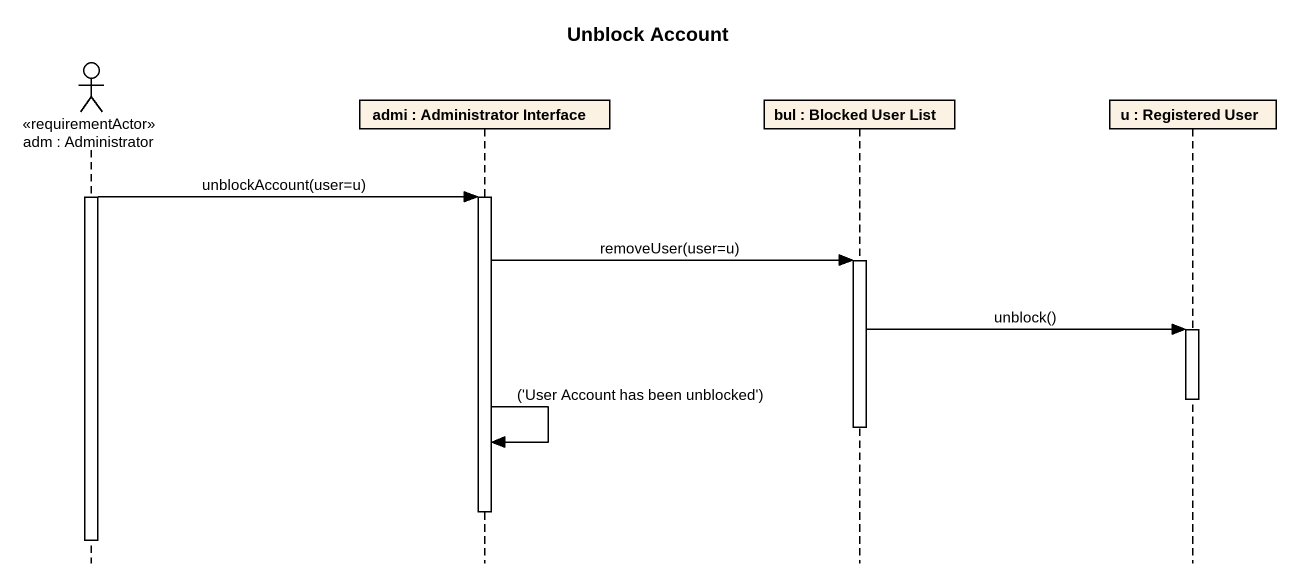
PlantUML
@startuml
title Unblock Account
hide footbox
actor "adm : Administrator" as adm <<requirementActor>>
participant "admi : Administrator Interface" as admi
participant "bul : Blocked User List" as bul
participant "u : Registered User" as u

activate adm
adm -> admi : unblockAccount(user=u)
activate admi
admi -> bul : removeUser(user=u)
activate bul
bul -> u : unblock()
activate u
deactivate u
deactivate bul
admi -> admi : ('User Account has been unblocked')
deactivate admi
deactivate adm
@enduml
